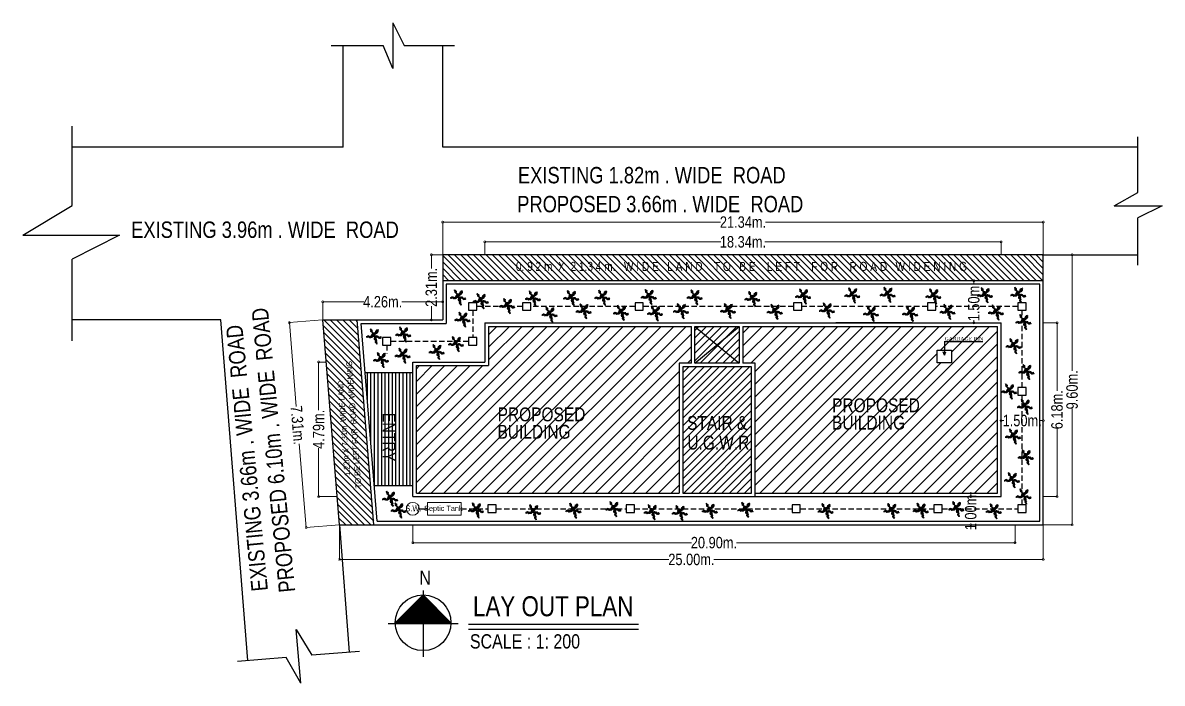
# Model space of a CAD drawing. Header units: inches. Extents: x -3410734 to 406749, y -209950 to -6742.
# Drawn here: x -3409072 to -3408275, y -79832 to -79370 of the extents above; entities that cross this region are included whole.
import ezdxf
from ezdxf.enums import TextEntityAlignment as Align

# ---------------------------------------------------------------- set-up
doc = ezdxf.new("R2010")
doc.units = ezdxf.units.IN
doc.header["$LTSCALE"] = 30
doc.header["$MEASUREMENT"] = 0
doc.header["$PDMODE"] = 3
doc.linetypes.add('HIDDEN', pattern=[0.375, 0.25, -0.125])
doc.linetypes.add('PHANTOM2', pattern=[1.25, 0.625, -0.125, 0.125, -0.125, 0.125, -0.125])
doc.layers.get('Defpoints').update_dxf_attribs({"lineweight": 30})
for name, color, linetype, lineweight in [('CAR', 190, 'Continuous', 30), ('DIM', 136, 'Continuous', 30), ('HATCH', 8, 'Continuous', 30), ('LINE', 243, 'Continuous', 30), ('SEC-LINE', 4, 'PHANTOM2', 30), ('TEXT', 7, 'Continuous', 30), ('TREE', 3, 'Continuous', 30), ('WALL', 7, 'Continuous', 30), ('WALL1', 90, 'Continuous', 30)]:
    doc.layers.add(name, color=color, linetype=linetype, lineweight=lineweight)
doc.styles.get("Standard").update_dxf_attribs({"font": 'arial.ttf'})
doc.styles.add('style H', font='arial.ttf', dxfattribs={"width": 0.8, "height": 8})
doc.styles.add('styleM', font='arial.ttf', dxfattribs={"width": 0.8, "height": 8})
doc.styles.add('styleSH', font='arial.ttf', dxfattribs={"width": 0.8})
doc.styles.add('text', font='times.ttf', dxfattribs={"height": 12})
doc.dimstyles.new('DIT-3', dxfattribs={"dimtxt": 8, "dimasz": 3, "dimexe": 0.18, "dimexo": 0.0625, "dimgap": 0.09, "dimtad": 0, "dimtoh": 1, "dimlfac": 0.0254, "dimzin": 0, "dimdsep": 46, "dimtxsty": 'style H', "dimblk": 'DOTSMALL', "dimcen": 3, "dimclrd": 36, "dimclre": 32, "dimclrt": 26, "dimadec": 0, "dimazin": 0, "dimtfac": 1, "dimtix": 1, "dimtofl": 0, "dimtmove": 0, "dimatfit": 3, "dimldrblk": 'DOTSMALL', "dimfxl": 1, "dimtolj": 1, "dimtzin": 0, "dimlwd": 15, "dimlwe": 15, "dimarcsym": 0})
pattern_1 = [(135, (-3484355.047, -62950.4176), (-2.20970869, -2.20970869), [])]
pattern_2 = [(45, (-3620936.9513, 0), (-2.65165043, 2.65165043), [])]
pattern_3 = [(45, (-3490176.31969, -78923.44304), (-0.08838834765, 0.08838834765), [])]

# ---------------------------------------------------------------- blocks, each defined once
blk = doc.blocks.new('_DotSmall')
at = {"layer": 'DIM', "color": 0, "const_width": 0.5}
blk.add_lwpolyline([(-0.0625, 0, 1), (0.0625, 0, 1)], format="xyb", close=True, dxfattribs=at)
blk = doc.blocks.new('*D114')
at = {"layer": 'Defpoints', "color": 0, "transparency": 16777216}
for p in [(-3408850.25, -79721.03), (-3408358.13, -79721.03), (-3408358.13, -79745.31)]:
    blk.add_point(p, dxfattribs=at)
at = {"layer": 'WALL', "color": 32, "lineweight": 15, "transparency": 16777216}
for p, q in [((-3408850.25, -79721.09), (-3408850.25, -79745.49)), ((-3408358.13, -79721.09), (-3408358.13, -79745.49))]:
    blk.add_line(p, q, dxfattribs=at)
at = {"layer": 'WALL', "color": 36, "lineweight": 15, "transparency": 16777216}
for p, q in [((-3408850.25, -79745.31), (-3408619.92, -79745.31)), ((-3408358.13, -79745.31), (-3408588.47, -79745.31))]:
    blk.add_line(p, q, dxfattribs=at)
at = {"layer": 'WALL', "color": 36, "lineweight": 15, "transparency": 16777216, "xscale": 3, "yscale": 3, "zscale": 3, "rotation": 180}
blk.add_blockref('_DotSmall', (-3408850.25, -79745.31), dxfattribs=at)
at = {"layer": 'WALL', "color": 36, "lineweight": 15, "transparency": 16777216, "xscale": 3, "yscale": 3, "zscale": 3}
blk.add_blockref('_DotSmall', (-3408358.13, -79745.31), dxfattribs=at)
at = {"layer": 'WALL', "color": 26, "transparency": 16777216, "insert": (-3408604.19, -79745.31), "char_height": 8, "attachment_point": 5, "style": 'style H'}
blk.add_mtext('\\A1;25.00m.', dxfattribs=at)
blk = doc.blocks.new('*D115')
at = {"layer": 'Defpoints', "color": 0, "transparency": 16777216}
for p in [(-3408358.13, -79532.03), (-3408358.13, -79721.03), (-3408337.95, -79721.03)]:
    blk.add_point(p, dxfattribs=at)
at = {"layer": 'WALL', "color": 32, "lineweight": 15, "transparency": 16777216}
for p, q in [((-3408358.07, -79532.03), (-3408337.77, -79532.03)), ((-3408358.07, -79721.03), (-3408337.77, -79721.03))]:
    blk.add_line(p, q, dxfattribs=at)
at = {"layer": 'WALL', "color": 36, "lineweight": 15, "transparency": 16777216}
for p, q in [((-3408337.95, -79532.03), (-3408337.95, -79613.35)), ((-3408337.95, -79721.03), (-3408337.95, -79639.71))]:
    blk.add_line(p, q, dxfattribs=at)
at = {"layer": 'WALL', "color": 36, "lineweight": 15, "transparency": 16777216, "xscale": 3, "yscale": 3, "zscale": 3}
for p, rotation in [((-3408337.95, -79532.03), 90), ((-3408337.95, -79721.03), 270)]:
    blk.add_blockref('_DotSmall', p, dxfattribs=dict(at, rotation=rotation))
at = {"layer": 'WALL', "color": 26, "transparency": 16777216, "insert": (-3408337.95, -79626.53), "char_height": 8, "attachment_point": 5, "rotation": 90, "style": 'style H'}
blk.add_mtext('\\A1;9.60m.', dxfattribs=at)
blk = doc.blocks.new('*D116')
at = {"layer": 'Defpoints', "color": 0, "transparency": 16777216}
for p in [(-3408358.13, -79509.17), (-3408778.13, -79532.03), (-3408358.13, -79532.03)]:
    blk.add_point(p, dxfattribs=at)
at = {"layer": 'WALL', "color": 32, "lineweight": 15, "transparency": 16777216}
for p, q in [((-3408778.13, -79531.97), (-3408778.13, -79508.99)), ((-3408358.13, -79531.97), (-3408358.13, -79508.99))]:
    blk.add_line(p, q, dxfattribs=at)
at = {"layer": 'WALL', "color": 36, "lineweight": 15, "transparency": 16777216}
for p, q in [((-3408778.13, -79509.17), (-3408583.85, -79509.17)), ((-3408358.13, -79509.17), (-3408552.41, -79509.17))]:
    blk.add_line(p, q, dxfattribs=at)
at = {"layer": 'WALL', "color": 36, "lineweight": 15, "transparency": 16777216, "xscale": 3, "yscale": 3, "zscale": 3, "rotation": 180}
blk.add_blockref('_DotSmall', (-3408778.13, -79509.17), dxfattribs=at)
at = {"layer": 'WALL', "color": 36, "lineweight": 15, "transparency": 16777216, "xscale": 3, "yscale": 3, "zscale": 3}
blk.add_blockref('_DotSmall', (-3408358.13, -79509.17), dxfattribs=at)
at = {"layer": 'WALL', "color": 26, "transparency": 16777216, "insert": (-3408568.13, -79509.17), "char_height": 8, "attachment_point": 5, "style": 'style H'}
blk.add_mtext('\\A1;21.34m.', dxfattribs=at)
blk = doc.blocks.new('*D117')
at = {"layer": 'Defpoints', "color": 0, "transparency": 16777216}
for p in [(-3408862, -79577.6), (-3408850.25, -79721.03), (-3408873.59, -79722.94)]:
    blk.add_point(p, dxfattribs=at)
at = {"layer": 'WALL', "color": 32, "lineweight": 15, "transparency": 16777216}
for p, q in [((-3408862.07, -79577.6), (-3408885.52, -79579.52)), ((-3408850.32, -79721.03), (-3408873.77, -79722.95))]:
    blk.add_line(p, q, dxfattribs=at)
at = {"layer": 'WALL', "color": 36, "lineweight": 15, "transparency": 16777216}
for p, q in [((-3408885.34, -79579.51), (-3408880.54, -79638.11)), ((-3408873.59, -79722.94), (-3408878.39, -79664.34))]:
    blk.add_line(p, q, dxfattribs=at)
at = {"layer": 'WALL', "color": 36, "lineweight": 15, "transparency": 16777216, "xscale": 3, "yscale": 3, "zscale": 3}
for p, rotation in [((-3408885.34, -79579.51), 94.68324872995738), ((-3408873.59, -79722.94), 274.6832487299574)]:
    blk.add_blockref('_DotSmall', p, dxfattribs=dict(at, rotation=rotation))
at = {"layer": 'WALL', "color": 26, "transparency": 16777216, "insert": (-3408879.46, -79651.22), "char_height": 8, "attachment_point": 5, "rotation": 274.68325, "style": 'style H'}
blk.add_mtext('\\A1;7.31m.', dxfattribs=at)
blk = doc.blocks.new('*D118')
at = {"layer": 'Defpoints', "color": 0, "transparency": 16777216}
for p in [(-3408862, -79564.94), (-3408862, -79577.6), (-3408778.13, -79577.6)]:
    blk.add_point(p, dxfattribs=at)
at = {"layer": 'WALL', "color": 32, "lineweight": 15, "transparency": 16777216}
for p, q in [((-3408862, -79577.53), (-3408862, -79564.76)), ((-3408778.13, -79577.53), (-3408778.13, -79564.76))]:
    blk.add_line(p, q, dxfattribs=at)
at = {"layer": 'WALL', "color": 36, "lineweight": 15, "transparency": 16777216}
for p, q in [((-3408862, -79564.94), (-3408833.38, -79564.94)), ((-3408778.13, -79564.94), (-3408806.76, -79564.94))]:
    blk.add_line(p, q, dxfattribs=at)
at = {"layer": 'WALL', "color": 36, "lineweight": 15, "transparency": 16777216, "xscale": 3, "yscale": 3, "zscale": 3, "rotation": 180}
blk.add_blockref('_DotSmall', (-3408862, -79564.94), dxfattribs=at)
at = {"layer": 'WALL', "color": 36, "lineweight": 15, "transparency": 16777216, "xscale": 3, "yscale": 3, "zscale": 3}
blk.add_blockref('_DotSmall', (-3408778.13, -79564.94), dxfattribs=at)
at = {"layer": 'WALL', "color": 26, "transparency": 16777216, "insert": (-3408820.07, -79564.94), "char_height": 8, "attachment_point": 5, "style": 'style H'}
blk.add_mtext('\\A1;4.26m.', dxfattribs=at)
blk = doc.blocks.new('*D75')
at = {"layer": 'Defpoints', "color": 0, "transparency": 16777216}
for p in [(-3408358.13, -79641.63), (-3408387.63, -79644.79), (-3408358.13, -79648.1)]:
    blk.add_point(p, dxfattribs=at)
at = {"layer": 'WALL', "color": 32, "lineweight": 15, "transparency": 16777216}
for p, q in [((-3408358.13, -79641.69), (-3408358.13, -79648.28)), ((-3408387.63, -79644.85), (-3408387.63, -79648.28))]:
    blk.add_line(p, q, dxfattribs=at)
at = {"layer": 'WALL', "color": 36, "lineweight": 15, "transparency": 16777216}
for p, q in [((-3408387.63, -79648.1), (-3408385.76, -79648.1)), ((-3408358.13, -79648.1), (-3408360, -79648.1))]:
    blk.add_line(p, q, dxfattribs=at)
at = {"layer": 'WALL', "color": 36, "lineweight": 15, "transparency": 16777216, "xscale": 3, "yscale": 3, "zscale": 3, "rotation": 180}
blk.add_blockref('_DotSmall', (-3408387.63, -79648.1), dxfattribs=at)
at = {"layer": 'WALL', "color": 36, "lineweight": 15, "transparency": 16777216, "xscale": 3, "yscale": 3, "zscale": 3}
blk.add_blockref('_DotSmall', (-3408358.13, -79648.1), dxfattribs=at)
at = {"layer": 'WALL', "color": 26, "transparency": 16777216, "insert": (-3408372.88, -79648.1), "char_height": 8, "attachment_point": 5, "style": 'style H'}
blk.add_mtext('\\A1;1.50m.', dxfattribs=at)
blk = doc.blocks.new('*D76')
at = {"layer": 'Defpoints', "color": 0, "transparency": 16777216}
for p in [(-3408398.12, -79550.15), (-3408407.71, -79579.65), (-3408406.68, -79579.65)]:
    blk.add_point(p, dxfattribs=at)
at = {"layer": 'WALL', "color": 32, "lineweight": 15, "transparency": 16777216}
for p, q in [((-3408398.19, -79550.15), (-3408406.86, -79550.15)), ((-3408407.64, -79579.65), (-3408406.5, -79579.65))]:
    blk.add_line(p, q, dxfattribs=at)
at = {"layer": 'WALL', "color": 36, "lineweight": 15, "transparency": 16777216}
for p, q in [((-3408406.68, -79550.15), (-3408406.68, -79552.02)), ((-3408406.68, -79579.65), (-3408406.68, -79577.78))]:
    blk.add_line(p, q, dxfattribs=at)
at = {"layer": 'WALL', "color": 36, "lineweight": 15, "transparency": 16777216, "xscale": 3, "yscale": 3, "zscale": 3}
for p, rotation in [((-3408406.68, -79550.15), 90), ((-3408406.68, -79579.65), 270)]:
    blk.add_blockref('_DotSmall', p, dxfattribs=dict(at, rotation=rotation))
at = {"layer": 'WALL', "color": 26, "transparency": 16777216, "insert": (-3408406.68, -79564.9), "char_height": 8, "attachment_point": 5, "rotation": 90, "style": 'style H'}
blk.add_mtext('\\A1;1.50m.', dxfattribs=at)
blk = doc.blocks.new('*D77')
at = {"layer": 'Defpoints', "color": 0, "transparency": 16777216}
for p in [(-3408396.08, -79701.28), (-3408408.84, -79721.03), (-3408395.33, -79721.03)]:
    blk.add_point(p, dxfattribs=at)
at = {"layer": 'WALL', "color": 36, "lineweight": 15, "transparency": 16777216}
for p, q in [((-3408408.84, -79701.28), (-3408408.84, -79698.28)), ((-3408408.84, -79721.03), (-3408408.84, -79724.03))]:
    blk.add_line(p, q, dxfattribs=at)
at = {"layer": 'WALL', "color": 32, "lineweight": 15, "transparency": 16777216}
for p, q in [((-3408396.14, -79701.28), (-3408409.02, -79701.28)), ((-3408395.39, -79721.03), (-3408409.02, -79721.03))]:
    blk.add_line(p, q, dxfattribs=at)
at = {"layer": 'WALL', "color": 36, "lineweight": 15, "transparency": 16777216, "xscale": 3, "yscale": 3, "zscale": 3}
for p, rotation in [((-3408408.84, -79701.28), 270), ((-3408408.84, -79721.03), 90)]:
    blk.add_blockref('_DotSmall', p, dxfattribs=dict(at, rotation=rotation))
at = {"layer": 'WALL', "color": 26, "transparency": 16777216, "insert": (-3408408.84, -79711.15), "char_height": 8, "attachment_point": 5, "rotation": 90, "style": 'style H'}
blk.add_mtext('\\A1;1.00m.', dxfattribs=at)
blk = doc.blocks.new('*D119')
at = {"layer": 'CAR', "color": 32, "lineweight": 15, "transparency": 16777216}
for p, q in [((-3408778.19, -79532.03), (-3408786.24, -79532.03)), ((-3408778.19, -79577.6), (-3408786.24, -79577.6))]:
    blk.add_line(p, q, dxfattribs=at)
at = {"layer": 'CAR', "color": 36, "lineweight": 15, "transparency": 16777216}
for p, q in [((-3408786.06, -79532.03), (-3408786.06, -79541.58)), ((-3408786.06, -79577.6), (-3408786.06, -79568.05))]:
    blk.add_line(p, q, dxfattribs=at)
at = {"layer": 'Defpoints', "color": 0, "transparency": 16777216}
for p in [(-3408778.13, -79532.03), (-3408786.06, -79577.6), (-3408778.13, -79577.6)]:
    blk.add_point(p, dxfattribs=at)
at = {"layer": 'CAR', "color": 36, "lineweight": 15, "transparency": 16777216, "xscale": 3, "yscale": 3, "zscale": 3}
for p, rotation in [((-3408786.06, -79532.03), 90), ((-3408786.06, -79577.6), 270)]:
    blk.add_blockref('_DotSmall', p, dxfattribs=dict(at, rotation=rotation))
at = {"layer": 'CAR', "color": 26, "transparency": 16777216, "insert": (-3408786.06, -79554.81), "char_height": 8, "attachment_point": 5, "rotation": 90, "style": 'style H'}
blk.add_mtext('\\A1;2.31m.', dxfattribs=at)
blk = doc.blocks.new('*D78')
at = {"layer": 'CAR', "color": 32, "lineweight": 15, "transparency": 16777216}
for p, q in [((-3408798.99, -79721.09), (-3408798.99, -79733.72)), ((-3408377.88, -79721.09), (-3408377.88, -79733.72))]:
    blk.add_line(p, q, dxfattribs=at)
at = {"layer": 'CAR', "color": 36, "lineweight": 15, "transparency": 16777216}
for p, q in [((-3408798.99, -79733.54), (-3408604.16, -79733.54)), ((-3408377.88, -79733.54), (-3408572.71, -79733.54))]:
    blk.add_line(p, q, dxfattribs=at)
at = {"layer": 'Defpoints', "color": 0, "transparency": 16777216}
for p in [(-3408798.99, -79721.03), (-3408377.88, -79721.03), (-3408798.99, -79733.54)]:
    blk.add_point(p, dxfattribs=at)
at = {"layer": 'CAR', "color": 36, "lineweight": 15, "transparency": 16777216, "xscale": 3, "yscale": 3, "zscale": 3, "rotation": 180}
blk.add_blockref('_DotSmall', (-3408798.99, -79733.54), dxfattribs=at)
at = {"layer": 'CAR', "color": 36, "lineweight": 15, "transparency": 16777216, "xscale": 3, "yscale": 3, "zscale": 3}
blk.add_blockref('_DotSmall', (-3408377.88, -79733.54), dxfattribs=at)
at = {"layer": 'CAR', "color": 26, "transparency": 16777216, "insert": (-3408588.44, -79733.54), "char_height": 8, "attachment_point": 5, "style": 'style H'}
blk.add_mtext('\\A1;20.90m.', dxfattribs=at)
blk = doc.blocks.new('*D79')
at = {"layer": 'CAR', "color": 32, "lineweight": 15, "transparency": 16777216}
for p, q in [((-3408358.07, -79579.65), (-3408348.31, -79579.65)), ((-3408358.07, -79701.28), (-3408348.31, -79701.28))]:
    blk.add_line(p, q, dxfattribs=at)
at = {"layer": 'CAR', "color": 36, "lineweight": 15, "transparency": 16777216}
for p, q in [((-3408348.49, -79579.65), (-3408348.49, -79627.27)), ((-3408348.49, -79701.28), (-3408348.49, -79653.67))]:
    blk.add_line(p, q, dxfattribs=at)
at = {"layer": 'Defpoints', "color": 0, "transparency": 16777216}
for p in [(-3408358.13, -79579.65), (-3408358.13, -79701.28), (-3408348.49, -79701.28)]:
    blk.add_point(p, dxfattribs=at)
at = {"layer": 'CAR', "color": 36, "lineweight": 15, "transparency": 16777216, "xscale": 3, "yscale": 3, "zscale": 3}
for p, rotation in [((-3408348.49, -79579.65), 90), ((-3408348.49, -79701.28), 270)]:
    blk.add_blockref('_DotSmall', p, dxfattribs=dict(at, rotation=rotation))
at = {"layer": 'CAR', "color": 26, "transparency": 16777216, "insert": (-3408348.49, -79640.47), "char_height": 8, "attachment_point": 5, "rotation": 90, "style": 'style H'}
blk.add_mtext('\\A1;6.18m.', dxfattribs=at)
blk = doc.blocks.new('*D80')
at = {"layer": 'CAR', "color": 32, "lineweight": 15, "transparency": 16777216}
for p, q in [((-3408748.67, -79531.97), (-3408748.67, -79522.82)), ((-3408387.63, -79531.97), (-3408387.63, -79522.82))]:
    blk.add_line(p, q, dxfattribs=at)
at = {"layer": 'CAR', "color": 36, "lineweight": 15, "transparency": 16777216}
for p, q in [((-3408748.67, -79523), (-3408583.52, -79523)), ((-3408387.63, -79523), (-3408552.78, -79523))]:
    blk.add_line(p, q, dxfattribs=at)
at = {"layer": 'Defpoints', "color": 0, "transparency": 16777216}
for p in [(-3408387.63, -79523), (-3408748.67, -79532.03), (-3408387.63, -79532.03)]:
    blk.add_point(p, dxfattribs=at)
at = {"layer": 'CAR', "color": 36, "lineweight": 15, "transparency": 16777216, "xscale": 3, "yscale": 3, "zscale": 3, "rotation": 180}
blk.add_blockref('_DotSmall', (-3408748.67, -79523), dxfattribs=at)
at = {"layer": 'CAR', "color": 36, "lineweight": 15, "transparency": 16777216, "xscale": 3, "yscale": 3, "zscale": 3}
blk.add_blockref('_DotSmall', (-3408387.63, -79523), dxfattribs=at)
at = {"layer": 'CAR', "color": 26, "transparency": 16777216, "insert": (-3408568.15, -79523), "char_height": 8, "attachment_point": 5, "style": 'style H'}
blk.add_mtext('\\A1;18.34m.', dxfattribs=at)
blk = doc.blocks.new('*D81')
at = {"layer": 'CAR', "color": 32, "lineweight": 15, "transparency": 16777216}
for p, q in [((-3408859.65, -79607.07), (-3408865.04, -79607.07)), ((-3408851.93, -79701.28), (-3408865.04, -79701.28))]:
    blk.add_line(p, q, dxfattribs=at)
at = {"layer": 'CAR', "color": 36, "lineweight": 15, "transparency": 16777216}
for p, q in [((-3408864.86, -79607.07), (-3408864.86, -79640.86)), ((-3408864.86, -79701.28), (-3408864.86, -79667.48))]:
    blk.add_line(p, q, dxfattribs=at)
at = {"layer": 'Defpoints', "color": 0, "transparency": 16777216}
for p in [(-3408864.86, -79607.07), (-3408859.59, -79607.07), (-3408851.87, -79701.28)]:
    blk.add_point(p, dxfattribs=at)
at = {"layer": 'CAR', "color": 36, "lineweight": 15, "transparency": 16777216, "xscale": 3, "yscale": 3, "zscale": 3}
for p, rotation in [((-3408864.86, -79607.07), 90), ((-3408864.86, -79701.28), 270)]:
    blk.add_blockref('_DotSmall', p, dxfattribs=dict(at, rotation=rotation))
at = {"layer": 'CAR', "color": 26, "transparency": 16777216, "insert": (-3408864.86, -79654.17), "char_height": 8, "attachment_point": 5, "rotation": 90, "style": 'style H'}
blk.add_mtext('\\A1;4.79m.', dxfattribs=at)
blk = doc.blocks.new('COCONUT')
at = {"layer": 'TREE', "color": 243}
for p, q in [((1.6, 0.3), (-29.5, -5.4)), ((2.1, 0.7), (-15.9, 32.1)), ((18.8, 33.8), (2.2, 0.4)), ((37.3, -3.7), (2.3, 0.6)), ((2.1, -0.3), (-7.7, -30.3))]:
    blk.add_line(p, q, dxfattribs=at)
at = {"layer": 'TREE', "color": 122}
for p, q in [((-13.3, -2.4), (-25.2, 1.5)), ((-12.1, -2.2), (-24, 1.7)), ((-15.9, 32.1), (-22, 39.7)), ((-15.9, 32.1), (-21.9, 38.6)), ((-15.9, 32.1), (-21.8, 37.7)), ((-15.8, 32), (-21.6, 35.6)), ((-15.6, 31.6), (-21.6, 35.3)), ((-15.3, 31.2), (-21.6, 35)), ((-14.8, 30.2), (-21.5, 34.4)), ((-14.4, 29.5), (-21.5, 33.9)), ((-9.6, -1.7), (-21.5, 2.2)), ((-14, 28.8), (-21.4, 33.4)), ((-13.5, 28), (-21.4, 32.8)), ((-13, 27.1), (-21.3, 32.2)), ((-12.3, 25.8), (-21.3, 31.4)), ((-11.6, 24.6), (-21.2, 30.5)), ((-8.7, -1.6), (-20.6, 2.3)), ((-9.8, 21.5), (-20.5, 28.1)), ((-7.9, -1.4), (-19.8, 2.5)), ((-9, 20.1), (-19.7, 26.6)), ((-6.8, -1.2), (-18.8, 2.7)), ((-7.8, 18), (-18.5, 24.6)), ((-5.8, 14.5), (-16.5, 21.1)), ((-15.8, 32), (-15.9, 38.8)), ((-15.6, 31.6), (-15.7, 38.7)), ((-15.3, 31.2), (-15.5, 38.5)), ((-3.3, -0.6), (-15.2, 3.3)), ((-14.8, 30.2), (-14.9, 38.1)), ((-14.4, 29.5), (-14.6, 37.8)), ((-14, 28.8), (-14.2, 37.6)), ((-1.9, -0.3), (-13.8, 3.6)), ((-13.5, 28), (-13.7, 37.2)), ((0, 0), (-11.9, 3.9)), ((-9.8, 21.5), (-10.1, 34.1)), ((-9, 20.1), (-9.2, 32.6)), ((-7.8, 18), (-8, 30.5)), ((-3.9, 11.2), (-4.2, 23.7)), ((-3.5, 10.4), (-3.7, 23)), ((-3, 9.7), (-3.3, 22.3)), ((-2.5, 8.8), (-2.8, 21.3)), ((-1.8, 7.6), (-2.1, 20.1)), ((-0.7, 5.6), (-1, 18.2)), ((0, 4.5), (-0.3, 17)), ((3.3, 2.7), (2.8, 15.2)), ((3.3, 2.7), (13.6, 9.9)), ((4.2, 4.4), (3.7, 17)), ((4.2, 4.4), (14.5, 11.6)), ((4.8, 5.6), (4.3, 18.2)), ((4.8, 5.6), (15.1, 12.8)), ((5.8, 7.6), (5.3, 20.2)), ((5.8, 7.6), (16.1, 14.8)), ((6.4, 8.9), (5.9, 21.4)), ((6.1, 0.1), (17.8, 4.7)), ((6.1, 0.1), (16.3, -7.2)), ((6.9, 9.8), (6.4, 22.4)), ((7.5, 0), (19.1, 4.6)), ((12.2, 20.5), (22.5, 27.7)), ((12.9, 22), (23.2, 29.2)), ((14.5, 25.2), (14.1, 36.5)), ((14.5, 25.2), (23.8, 31.7)), ((15.1, 26.5), (14.7, 37)), ((15.1, 26.5), (23.8, 32.5)), ((15.8, 27.8), (15.4, 37.6)), ((15.8, 27.8), (23.8, 33.4)), ((16.2, 28.7), (15.9, 37.9)), ((16.2, 28.7), (23.8, 34)), ((16.7, 29.5), (16.3, 38.3)), ((17, 30.3), (16.7, 38.6)), ((16.7, 29.5), (23.8, 34.6)), ((17, 30.3), (23.9, 35)), ((17.4, 31), (17.1, 38.9)), ((17.4, 31), (23.9, 35.5)), ((17.9, 32), (17.6, 39.3)), ((18.1, 32.4), (17.8, 39.5)), ((17.9, 32), (23.9, 36.2)), ((18.3, 32.8), (18, 39.6)), ((18.1, 32.4), (23.9, 36.5)), ((18.3, 32.8), (23.9, 36.7)), ((18.4, 32.9), (23.2, 43.8)), ((18.4, 32.9), (24.1, 43.3)), ((18.4, 32.9), (22.3, 43)), ((18.4, 32.9), (21.3, 42.2)), ((18.4, 32.9), (24, 42.1)), ((18.4, 32.9), (20.5, 41.6)), ((18.4, 32.9), (19.7, 41)), ((18.4, 32.9), (24, 40.9)), ((18.4, 32.9), (24, 39.8)), ((18.4, 32.9), (23.9, 38.9)), ((25.6, -2.3), (37.3, 2.4)), ((29.2, -2.7), (39.7, 1.5)), ((30.6, -2.9), (40.4, 1)), ((32, -3), (41.1, 0.6)), ((33, -3.2), (41.7, 0.2)), ((-33.3, -6.1), (-40.5, -9.8)), ((-33.1, -6), (-39.6, -3.9)), ((-32.7, -6), (-39.4, -3.7)), ((-32.2, -5.9), (-39.2, -3.6)), ((-31.1, -5.7), (-38.6, -3.2)), ((-33.1, -6), (-38.4, -10.3)), ((-30.3, -5.5), (-38.2, -2.9)), ((-32.7, -6), (-38.2, -10.4)), ((-32.2, -5.9), (-37.9, -10.5)), ((-29.5, -5.4), (-37.8, -2.6)), ((-28.6, -5.2), (-37.4, -2.3)), ((-31.1, -5.7), (-37.3, -10.6)), ((-27.6, -5), (-36.9, -2)), ((-30.3, -5.5), (-36.8, -10.7)), ((-29.5, -5.4), (-36.3, -10.9)), ((-28.6, -5.2), (-35.8, -11)), ((-27.6, -5), (-35.2, -11.2)), ((-26.2, -4.8), (-34.4, -11.4)), ((-24.8, -4.5), (-33.6, -11.6)), ((-21.2, -3.9), (-31, -11.7)), ((-19.6, -3.6), (-29.4, -11.4)), ((-17.2, -3.1), (-27, -11)), ((-4.6, -20.8), (-13.7, -29.4)), ((-8.8, -34), (-13.5, -40.7)), ((-8.8, -34), (-13.4, -41.6)), ((-8.8, -34), (-13.3, -42.6)), ((-8.8, -34), (-13.1, -43.9)), ((-8.8, -34), (-13, -45.1)), ((-3.8, -18.5), (-12.9, -27.1)), ((-8.8, -34), (-12, -45.4)), ((-1.9, -0.3), (-11.7, -8.2)), ((-2.2, -13.5), (-11.3, -22.1)), ((-8.8, -34), (-11.2, -44.5)), ((-1.4, -11), (-10.5, -19.7)), ((-8.8, -34), (-10.4, -43.6)), ((-1.2, -10.2), (-10.3, -18.8)), ((-0.9, -9.4), (-10, -18.1)), ((-0.6, -8.4), (-9.7, -17)), ((-8.8, -34), (-9.6, -42.8)), ((-0.1, -7.1), (-9.2, -15.7)), ((-8.8, -34), (-9, -42.1)), ((-8.8, -33.8), (-7.5, -40.5)), ((-8.7, -33.4), (-7.4, -40.4)), ((0.6, -4.9), (-8.6, -13.6)), ((-8.5, -32.9), (-7.2, -40.1)), ((-8.2, -31.9), (-6.7, -39.7)), ((1, -3.7), (-8.1, -12.3)), ((-7.9, -31.1), (-6.4, -39.3)), ((-7.7, -30.3), (-6.1, -39)), ((1.6, -1.8), (-7.5, -10.4)), ((-7.4, -29.5), (-5.7, -38.5)), ((-7.1, -28.5), (-5.3, -38.1)), ((-6.6, -27.1), (-4.7, -37.5)), ((-6.2, -25.7), (-4.1, -36.8)), ((-5.1, -22.3), (-2.8, -34.7)), ((-1.4, -11), (0.9, -23.4)), ((-1.2, -10.2), (1.2, -22.5)), ((-0.9, -9.4), (1.4, -21.8)), ((-0.6, -8.4), (1.7, -20.7)), ((-0.1, -7.1), (2.2, -19.4)), ((0.6, -4.9), (2.9, -17.3)), ((1, -3.7), (3.3, -16)), ((7.5, 0), (17.7, -7.3)), ((9.7, -0.3), (19.9, -7.6)), ((11.1, -0.5), (21.3, -7.8)), ((12.1, -0.6), (22.4, -7.9)), ((13, -0.7), (23.2, -8)), ((13.8, -0.8), (24.1, -8.1)), ((16.4, -1.1), (26.6, -8.4)), ((17.6, -1.3), (27.8, -8.6)), ((21.6, -1.8), (31.8, -9.1)), ((24, -2.1), (34.2, -9.4)), ((34, -3.3), (42.1, -0.1)), ((34.8, -3.4), (42.5, -0.3)), ((35.6, -3.5), (42.9, -0.6)), ((36.7, -3.6), (43.5, -0.9)), ((37.2, -3.7), (43.8, -1.1)), ((37.6, -3.7), (44, -1.2)), ((37.8, -3.7), (45.8, -2.4)), ((37.8, -3.7), (46.6, -2.8)), ((37.8, -3.7), (47.5, -3.4)), ((37.8, -3.7), (49.6, -4.7)), ((37.8, -3.7), (48.5, -4.1)), ((37.8, -3.7), (45.2, -7)), ((37.8, -3.7), (46.1, -6.7)), ((37.8, -3.7), (47.1, -6.4)), ((37.8, -3.7), (48.3, -6)), ((37.8, -3.7), (49.4, -5.7))]:
    blk.add_line(p, q, dxfattribs=at)

msp = doc.modelspace()

# ---------------------------------------------------------------- hatches: boundary and pattern name
at = {"layer": 'DIM'}
h = msp.add_hatch(dxfattribs=at)
h.set_pattern_fill('ANSI31', color=256, scale=50, style=0)
h.set_pattern_definition([(45, (-3620936.951, 0), (-4.41941738, 4.41941738), [])])
h.paths.add_polyline_path([(-3408612.709, -79607.844), (-3408604.209, -79607.844), (-3408604.209, -79582.154), (-3408617.708, -79582.154), (-3408746.129, -79582.154), (-3408746.129, -79609.597), (-3408796.492, -79609.597), (-3408796.492, -79698.779), (-3408612.709, -79698.779)])
h.paths.add_polyline_path([(-3408559.709, -79698.779), (-3408390.129, -79698.779), (-3408390.129, -79658.438), (-3408390.129, -79582.154), (-3408568.209, -79582.154), (-3408568.209, -79607.844), (-3408559.709, -79607.844)])
h.paths.add_polyline_path([(-3408432.298, -79607.541), (-3408432.298, -79598.793), (-3408422.405, -79598.793), (-3408422.405, -79607.541)], flags=16)
h.paths.add_polyline_path([(-3408796.416, -79725.945), (-3408796.416, -79696.362), (-3408784.247, -79696.362), (-3408784.247, -79725.945)], flags=9)
h.paths.add_polyline_path([(-3408745.319, -79663.413), (-3408686.151, -79663.413), (-3408686.151, -79648.382), (-3408745.319, -79648.382)], flags=24)
h.paths.add_polyline_path([(-3408742.224, -79651.251), (-3408672.822, -79651.251), (-3408672.822, -79636.21), (-3408742.224, -79636.21)], flags=24)
h.paths.add_polyline_path([(-3408414.925, -79725.945), (-3408414.925, -79696.362), (-3408402.756, -79696.362), (-3408402.756, -79725.945)], flags=9)
h.paths.add_polyline_path([(-3408511.379, -79657.051), (-3408452.211, -79657.051), (-3408452.211, -79642.021), (-3408511.379, -79642.021)], flags=24)
h.paths.add_polyline_path([(-3408508.285, -79644.889), (-3408438.882, -79644.889), (-3408438.882, -79629.849), (-3408508.285, -79629.849)], flags=24)
h.paths.add_polyline_path([(-3408427.726, -79592.803), (-3408400.354, -79592.803), (-3408400.354, -79588.829), (-3408427.726, -79588.829)], flags=24)
h = msp.add_hatch(dxfattribs=at)
h.set_pattern_fill('ANSI31', color=256, scale=30, style=0)
h.set_pattern_definition(pattern_2)
h.paths.add_polyline_path([(-3408601.709, -79582.154), (-3408601.709, -79607.844), (-3408586.209, -79594.999)])
h.paths.add_polyline_path([(-3408601.709, -79582.154), (-3408586.209, -79594.999), (-3408570.709, -79582.154)])
h.paths.add_polyline_path([(-3408570.709, -79582.154), (-3408586.209, -79594.999), (-3408570.709, -79607.844)])
h.paths.add_polyline_path([(-3408570.709, -79607.844), (-3408586.209, -79594.999), (-3408601.709, -79607.844)])
h = msp.add_hatch(dxfattribs=at)
h.set_pattern_fill('ANSI31', color=256, scale=30, style=0)
h.set_pattern_definition(pattern_2)
h.paths.add_polyline_path([(-3408610.209, -79610.344), (-3408610.209, -79698.779), (-3408562.209, -79698.779), (-3408562.209, -79610.344)])
h.paths.add_polyline_path([(-3408612.729, -79657.306), (-3408559.549, -79657.306), (-3408559.549, -79642.186), (-3408612.729, -79642.186)], flags=9)
h.paths.add_polyline_path([(-3408612.511, -79671.021), (-3408561.18, -79671.021), (-3408561.18, -79655.991), (-3408612.511, -79655.991)], flags=9)
at = {"layer": 'HATCH', "lineweight": 20, "ltscale": 2}
h = msp.add_hatch(dxfattribs=at)
h.set_pattern_fill('ANSI31', color=256, scale=25, angle=90, style=0)
h.set_pattern_definition(pattern_1)
h.paths.add_polyline_path([(-3408778.129, -79532.029), (-3408778.129, -79550.154), (-3408358.129, -79550.154), (-3408358.129, -79532.029), (-3408358.144, -79532.029)])
h.paths.add_polyline_path([(-3408728.578, -79545.065), (-3408409.826, -79545.065), (-3408409.826, -79535.226), (-3408728.578, -79535.226)], flags=24)
h = msp.add_hatch(dxfattribs=at)
h.set_pattern_fill('ANSI31', color=256, scale=25, angle=90, style=0)
h.set_pattern_definition(pattern_1)
h.paths.add_polyline_path([(-3408837.924, -79577.597), (-3408862.004, -79577.597), (-3408850.254, -79721.029), (-3408826.174, -79721.029)])
h.paths.add_polyline_path([(-3408834.112, -79691.975), (-3408840.151, -79610.811), (-3408846.426, -79611.278), (-3408840.387, -79692.442)], flags=24)
h.paths.add_polyline_path([(-3408841.923, -79683.313), (-3408846.504, -79621.74), (-3408852.701, -79622.201), (-3408848.119, -79683.774)], flags=24)
at = {"layer": 'HATCH'}
h = msp.add_hatch(dxfattribs=at)
h.set_pattern_fill('ANSI31', color=256, scale=20, angle=45, style=0)
h.set_pattern_definition([(90, (-3514173.2887, -39825.406), (-2.5, 7e-16), [])])
h.paths.add_polyline_path([(-3408798.992, -79614.597), (-3408832.385, -79614.597), (-3408825.898, -79693.779), (-3408798.992, -79693.779)])
h.paths.add_polyline_path([(-3408808.925, -79640.828), (-3408808.925, -79678.543), (-3408822.425, -79678.543), (-3408822.425, -79640.828)], flags=24)
at = {"layer": 'SEC-LINE', "linetype": 'Continuous', "ltscale": 0.5}
h = msp.add_hatch(dxfattribs=at)
h.set_pattern_fill('ANSI31', color=256, angle=720, style=0)
h.set_pattern_definition(pattern_3)
h.paths.add_polyline_path([(-3408791.827, -79770.028), (-3408811.342, -79789.543, 0.0000233), (-3408811.342, -79789.545), (-3408791.827, -79789.554)])
h = msp.add_hatch(dxfattribs=at)
h.set_pattern_fill('ANSI31', color=256, angle=720, style=0)
h.set_pattern_definition(pattern_3)
h.paths.add_polyline_path([(-3408791.827, -79770.028), (-3408791.827, -79789.554), (-3408772.312, -79789.563, 0.0002591), (-3408772.312, -79789.543)])

# ---------------------------------------------------------------- linework, layer by layer
at = {"layer": 'DIM'}
msp.add_lwpolyline([(-3408601.709, -79582.154), (-3408570.709, -79582.154), (-3408570.709, -79607.844), (-3408601.709, -79607.844)], close=True, dxfattribs=at)
at = {"layer": 'HATCH', "ltscale": 7}
msp.add_line((-3408427.357, -79592.758), (-3408400.308, -79592.758), dxfattribs=at)
at = {"layer": 'HATCH', "color": 0}
msp.add_line((-3408794.541, -79709.818), (-3408788.834, -79709.818), dxfattribs=at)
at = {"layer": 'LINE', "linetype": 'HIDDEN', "ltscale": 0.5}
for p, q in [((-3408757.142, -79570.893), (-3408757.142, -79589.927)), ((-3408722.259, -79568.213), (-3408754.234, -79568.213)), ((-3408643.631, -79568.213), (-3408716.444, -79568.213)), ((-3408532.801, -79568.213), (-3408637.816, -79568.213)), ((-3408439.159, -79568.213), (-3408526.986, -79568.213)), ((-3408375.902, -79568.213), (-3408433.344, -79568.213)), ((-3408372.994, -79624.931), (-3408372.994, -79570.893)), ((-3408760.049, -79592.607), (-3408814.35, -79592.607)), ((-3408817.257, -79595.287), (-3408817.257, -79601.015)), ((-3408372.994, -79707.138), (-3408372.994, -79630.291)), ((-3408765.164, -79709.818), (-3408746.629, -79709.818)), ((-3408740.813, -79709.818), (-3408649.759, -79709.818)), ((-3408643.943, -79709.818), (-3408533.841, -79709.818)), ((-3408528.026, -79709.818), (-3408434.729, -79709.818)), ((-3408428.914, -79709.818), (-3408375.902, -79709.818))]:
    msp.add_line(p, q, dxfattribs=at)
at = {"layer": 'SEC-LINE', "linetype": 'Continuous', "ltscale": 0.5}
for p, q in [((-3408791.827, -79770.028), (-3408811.342, -79789.543)), ((-3408791.827, -79767.055), (-3408791.827, -79813.344)), ((-3408791.827, -79770.028), (-3408772.312, -79789.543)), ((-3408816.25, -79790.188), (-3408767.403, -79790.211)), ((-3408760.134, -79790.524), (-3408641.166, -79790.524)), ((-3408760.028, -79794.024), (-3408641.166, -79794.024))]:
    msp.add_line(p, q, dxfattribs=at)
msp.add_circle((-3408791.827, -79789.543), 19.515, dxfattribs=at)
at = {"layer": 'WALL'}
for p, q in [((-3408812.912, -79369.607), (-3408812.912, -79401.56)), ((-3408812.912, -79369.607), (-3408805.06, -79385.583)), ((-3408856.043, -79385.583), (-3408819.818, -79385.583)), ((-3408847.695, -79456.585), (-3408847.695, -79385.583)), ((-3408812.912, -79401.56), (-3408819.818, -79385.583)), ((-3408805.06, -79385.583), (-3408769.782, -79385.583)), ((-3408778.129, -79456.585), (-3408778.129, -79385.583)), ((-3409037.201, -79497.488), (-3409037.201, -79441.999)), ((-3408292.03, -79488.514), (-3408292.03, -79449.397)), ((-3408847.695, -79456.585), (-3409037.201, -79456.585)), ((-3408292.03, -79456.585), (-3408778.129, -79456.585)), ((-3408308.463, -79497.844), (-3408292.03, -79488.514)), ((-3409071.771, -79518.275), (-3409037.201, -79497.488)), ((-3408308.463, -79497.844), (-3408274.942, -79497.844)), ((-3408274.942, -79497.844), (-3408292.03, -79506.135)), ((-3408292.03, -79539.216), (-3408292.03, -79506.135)), ((-3409071.771, -79518.275), (-3409004.061, -79518.275)), ((-3409004.061, -79518.275), (-3409037.201, -79535.17)), ((-3409037.201, -79592.151), (-3409037.201, -79535.17)), ((-3408358.129, -79532.029), (-3408778.129, -79532.029)), ((-3408778.129, -79532.029), (-3408778.129, -79577.597)), ((-3408358.144, -79532.029), (-3408292.03, -79532.029)), ((-3408358.129, -79721.029), (-3408358.129, -79532.029)), ((-3408358.129, -79550.154), (-3408778.129, -79550.154)), ((-3408360.629, -79552.654), (-3408775.629, -79552.654)), ((-3408775.629, -79552.654), (-3408775.629, -79580.097)), ((-3408360.629, -79718.529), (-3408360.629, -79552.654)), ((-3408933.288, -79577.566), (-3409037.201, -79577.566)), ((-3408914.349, -79816.008), (-3408933.288, -79577.566)), ((-3408850.254, -79721.029), (-3408862.004, -79577.597)), ((-3408862.004, -79577.597), (-3408778.129, -79577.597)), ((-3408826.174, -79721.029), (-3408837.924, -79577.597)), ((-3408823.87, -79718.529), (-3408835.211, -79580.097)), ((-3408835.211, -79580.097), (-3408775.629, -79580.097)), ((-3408748.629, -79579.654), (-3408748.629, -79607.097)), ((-3408748.629, -79579.654), (-3408617.708, -79579.654)), ((-3408746.129, -79582.154), (-3408746.129, -79609.597)), ((-3408746.129, -79582.154), (-3408617.708, -79582.154)), ((-3408617.708, -79579.654), (-3408387.629, -79579.654)), ((-3408617.708, -79582.154), (-3408604.209, -79582.154)), ((-3408601.709, -79582.154), (-3408570.709, -79582.154)), ((-3408601.709, -79582.154), (-3408570.709, -79607.844)), ((-3408601.709, -79607.844), (-3408570.709, -79582.154)), ((-3408568.209, -79582.154), (-3408390.129, -79582.154)), ((-3408449.631, -79579.654), (-3408503.139, -79579.654)), ((-3408444.631, -79579.654), (-3408392.629, -79579.654)), ((-3408390.129, -79658.438), (-3408390.129, -79582.154)), ((-3408387.629, -79658.438), (-3408387.629, -79579.654)), ((-3408387.629, -79655.938), (-3408387.629, -79587.154)), ((-3408427.258, -79592.758), (-3408427.258, -79602.218)), ((-3408427.258, -79602.218), (-3408428.23, -79599.95)), ((-3408427.258, -79602.218), (-3408426.286, -79599.95)), ((-3408798.992, -79701.279), (-3408798.992, -79607.097)), ((-3408798.992, -79607.097), (-3408748.629, -79607.097)), ((-3408796.492, -79698.779), (-3408796.492, -79609.597)), ((-3408796.492, -79609.597), (-3408746.129, -79609.597)), ((-3408798.992, -79614.597), (-3408832.385, -79614.597)), ((-3408390.129, -79698.779), (-3408390.129, -79658.438)), ((-3408387.629, -79701.279), (-3408387.629, -79658.438)), ((-3408798.992, -79693.779), (-3408825.898, -79693.779)), ((-3408796.492, -79698.779), (-3408612.709, -79698.779)), ((-3408559.709, -79698.779), (-3408390.129, -79698.779)), ((-3408444.631, -79698.779), (-3408414.542, -79698.779)), ((-3408414.542, -79698.779), (-3408390.129, -79698.779)), ((-3408798.992, -79701.279), (-3408612.709, -79701.279)), ((-3408666.778, -79701.279), (-3408612.709, -79701.279)), ((-3408559.709, -79701.279), (-3408387.629, -79701.279)), ((-3408444.631, -79701.279), (-3408414.542, -79701.279)), ((-3408414.542, -79701.279), (-3408392.629, -79701.279)), ((-3408850.254, -79721.029), (-3408358.129, -79721.029)), ((-3408850.254, -79721.029), (-3408843.543, -79810.208)), ((-3408823.87, -79718.529), (-3408360.629, -79718.529)), ((-3408625.504, -79721.029), (-3408625.504, -79721.029)), ((-3408877.405, -79831.918), (-3408880.487, -79794.298)), ((-3408880.487, -79794.298), (-3408869.637, -79812.345)), ((-3408836.342, -79809.618), (-3408869.637, -79812.345)), ((-3408887.674, -79813.823), (-3408921.549, -79816.598)), ((-3408877.405, -79831.918), (-3408887.674, -79813.823))]:
    msp.add_line(p, q, dxfattribs=at)
for points in [[(-3408604.209, -79579.654), (-3408568.209, -79579.654)], [(-3408604.209, -79579.654), (-3408568.209, -79579.654)], [(-3408604.209, -79607.844), (-3408604.209, -79582.154)], [(-3408604.209, -79607.844), (-3408604.209, -79582.154)], [(-3408568.209, -79582.154), (-3408568.209, -79607.844)], [(-3408568.209, -79582.154), (-3408568.209, -79607.844)], [(-3408612.709, -79701.279), (-3408559.709, -79701.279), (-3408559.709, -79607.844), (-3408568.209, -79607.844)], [(-3408604.209, -79607.844), (-3408612.709, -79607.844), (-3408612.709, -79698.779)], [(-3408568.209, -79610.344), (-3408604.209, -79610.344)], [(-3408570.709, -79607.844), (-3408601.709, -79607.844)], [(-3408570.709, -79607.844), (-3408601.709, -79607.844)]]:
    msp.add_lwpolyline(points, dxfattribs=at)
at = {"layer": 'WALL', "ltscale": 7}
msp.add_lwpolyline([(-3408432.298, -79598.793), (-3408422.405, -79598.793), (-3408422.405, -79607.541), (-3408432.298, -79607.541)], close=True, dxfattribs=at)
at = {"layer": 'WALL'}
msp.add_lwpolyline([(-3408610.209, -79698.779), (-3408562.209, -79698.779), (-3408562.209, -79610.344), (-3408610.209, -79610.344)], close=True, dxfattribs=at)
at = {"layer": 'WALL', "lineweight": 20, "ltscale": 0.5}
msp.add_lwpolyline([(-3408765.164, -79714.232), (-3408788.834, -79714.232), (-3408788.834, -79705.405), (-3408765.164, -79705.405)], close=True, dxfattribs=at)
msp.add_circle((-3408799.028, -79709.818), 4.487, dxfattribs=at)
at = {"layer": 'WALL1', "ltscale": 0.5}
for points in [[(-3408754.234, -79570.893), (-3408754.234, -79565.533), (-3408760.049, -79565.533), (-3408760.049, -79570.893)], [(-3408716.444, -79570.893), (-3408716.444, -79565.533), (-3408722.259, -79565.533), (-3408722.259, -79570.893)], [(-3408637.816, -79570.893), (-3408637.816, -79565.533), (-3408643.631, -79565.533), (-3408643.631, -79570.893)], [(-3408526.986, -79570.893), (-3408526.986, -79565.533), (-3408532.801, -79565.533), (-3408532.801, -79570.893)], [(-3408433.344, -79570.893), (-3408433.344, -79565.533), (-3408439.159, -79565.533), (-3408439.159, -79570.893)], [(-3408370.086, -79570.893), (-3408370.086, -79565.533), (-3408375.902, -79565.533), (-3408375.902, -79570.893)], [(-3408814.35, -79595.287), (-3408814.35, -79589.927), (-3408820.165, -79589.927), (-3408820.165, -79595.287)], [(-3408754.234, -79595.287), (-3408754.234, -79589.927), (-3408760.049, -79589.927), (-3408760.049, -79595.287)], [(-3408370.086, -79630.291), (-3408370.086, -79624.931), (-3408375.902, -79624.931), (-3408375.902, -79630.291)], [(-3408740.813, -79712.498), (-3408740.813, -79707.138), (-3408746.629, -79707.138), (-3408746.629, -79712.498)], [(-3408643.943, -79712.498), (-3408643.943, -79707.138), (-3408649.759, -79707.138), (-3408649.759, -79712.498)], [(-3408528.026, -79712.498), (-3408528.026, -79707.138), (-3408533.841, -79707.138), (-3408533.841, -79712.498)], [(-3408428.914, -79712.498), (-3408428.914, -79707.138), (-3408434.729, -79707.138), (-3408434.729, -79712.498)], [(-3408370.086, -79712.498), (-3408370.086, -79707.138), (-3408375.902, -79707.138), (-3408375.902, -79712.498)]]:
    msp.add_lwpolyline(points, close=True, dxfattribs=at)

# ---------------------------------------------------------------- block references
at = {"layer": 'TREE', "lineweight": 20, "xscale": -0.1200000001117587, "yscale": 0.1200000000171713, "zscale": 0.12}
for p in [(-3408491.19, -79560.427), (-3408466.545, -79559.935), (-3408398.488, -79560.266), (-3408375.158, -79560.013), (-3408766.874, -79561.808), (-3408751.019, -79564.395), (-3408732.575, -79567.79), (-3408714.575, -79562.6), (-3408687.88, -79562.277), (-3408666.039, -79561.954), (-3408633.519, -79561.469), (-3408601.516, -79561.742), (-3408561.099, -79562.892), (-3408525.579, -79561.084), (-3408434.508, -79561.084), (-3408702.926, -79573.756), (-3408679.143, -79571.492), (-3408652.934, -79572.624), (-3408629.151, -79572.947), (-3408611.045, -79571.429), (-3408578.186, -79571.265), (-3408545.458, -79571.92), (-3408508.985, -79570.935), (-3408478.21, -79573.233), (-3408450.773, -79573.233), (-3408424.611, -79571.923), (-3408390.766, -79572.416), (-3408763.8, -79577.329), (-3408371.519, -79579.013), (-3408825.753, -79589.07), (-3408805.266, -79587.791), (-3408781.921, -79599.963), (-3408768.369, -79594.466), (-3408378.42, -79595.924), (-3408820.868, -79605.612), (-3408805.694, -79602.57), (-3408369.384, -79613.984), (-3408381.536, -79627.643), (-3408370.529, -79638.315), (-3408378.735, -79659.211), (-3408369.863, -79673.659), (-3408379.558, -79689.7), (-3408814.44, -79702.761), (-3408371.374, -79701.118), (-3408808.538, -79710.87), (-3408754.346, -79710.904), (-3408686.243, -79711.052), (-3408658.213, -79709.946), (-3408590.844, -79711.235), (-3408565.949, -79710.498), (-3408509.807, -79711.391), (-3408463.864, -79711.265), (-3408443.347, -79711.034), (-3408418.536, -79709.879), (-3408392.255, -79711.491), (-3408714.273, -79712.158), (-3408631.415, -79712.156), (-3408611.892, -79712.71)]:
    msp.add_blockref('COCONUT', p, dxfattribs=at)

# ---------------------------------------------------------------- texts
at = {"layer": 'TEXT', "width": 0.8}
for s, height, p in [('EXISTING 1.82m . WIDE  ROAD', 11.46573, (-3408631.858, -79476.282)), ('PROPOSED 3.66m . WIDE  ROAD', 11.46573, (-3408625.956, -79496.531)), ('EXISTING 3.96m . WIDE  ROAD', 11.46573, (-3408902.412, -79514.45)), ('0. 9 2 m  X  2 1.3 4 m.   W I D E   L A N D    T O   B E    L E F T    F O R    R O A D   W I D E N I N G', 6.334196, (-3408569.202, -79540.146)), ('LAY OUT PLAN', 14, (-3408700.851, -79778.031))]:
    msp.add_text(s, height=height, dxfattribs=at).set_placement(p, align=Align.MIDDLE_CENTER)
for s, height, rotation, p in [('PROPOSED 6.10m . WIDE  ROAD', 11.46573, 95.526473, (-3408896.509, -79668.755)), ('EXISTING 3.66m . WIDE  ROAD', 11.46573, 95.526473, (-3408915.02, -79674.347)), (' TO BE LEFT FOR  ROAD  WIDENING', 4.05389, 94.25544, (-3408840.267, -79651.626)), ('1.22m X 7.31m. WIDE LAND ', 4.05389, 94.25544, (-3408847.339, -79652.759))]:
    msp.add_text(s, height=height, rotation=rotation, dxfattribs=at).set_placement(p, align=Align.MIDDLE_CENTER)
at = {"layer": 'TEXT', "style": 'text'}
msp.add_text('GARBAGE BIN', height=2.592, dxfattribs=at).set_placement((-3408427.063, -79592.083))
at = {"layer": 'TEXT', "width": 0.8}
for s, height, p in [('PROPOSED ', 9.6899, (-3408505.778, -79642.217)), ('PROPOSED ', 9.6899, (-3408739.718, -79648.579)), (' BUILDING', 9.6899, (-3408742.814, -79660.742)), (' STAIR & ', 9.6899, (-3408610.209, -79654.561)), (' BUILDING', 9.6899, (-3408508.874, -79654.381)), (' U.G.W.R', 9.6899, (-3408610.006, -79668.351)), ('N', 9.8, (-3408794.332, -79762.992))]:
    msp.add_text(s, height=height, dxfattribs=at).set_placement(p)
at = {"layer": 'TEXT', "lineweight": 20, "style": 'styleM', "width": 0.8}
for s, height, p in [('S.W.', 4.27, (-3408798.619, -79709.51)), ('Septic Tank', 3.66, (-3408777.668, -79709.498))]:
    msp.add_text(s, height=height, dxfattribs=at).set_placement(p, align=Align.MIDDLE_CENTER)
at = {"layer": 'TEXT', "style": 'styleM', "width": 0.8}
msp.add_text('SCALE : 1: 200', height=10, dxfattribs=at).set_placement((-3408720.567, -79802.618), align=Align.MIDDLE_CENTER)
at = {"layer": 'TEXT', "insert": (-3408820.175, -79659.685), "char_height": 9, "width": 245.68577, "attachment_point": 8, "rotation": 270, "style": 'styleSH'}
msp.add_mtext('ENTRY', dxfattribs=at)

# ---------------------------------------------------------------- dimensions: what is measured, and where the dimension line sits
at = {"layer": 'CAR'}
for base, p1, p2, text, picture, middle in [((-3408387.629, -79523.001), (-3408748.67, -79532.029), (-3408387.629, -79532.029), '18.34m.', '*D80', (-3408568.15, -79523.001)), ((-3408798.992, -79733.536), (-3408377.879, -79721.029), (-3408798.992, -79721.029), '20.90m.', '*D78', (-3408588.436, -79733.536))]:
    dim = msp.add_linear_dim(base=base, p1=p1, p2=p2, text=text, dimstyle='DIT-3', override={"dimpost": 'm.'}, dxfattribs=at)
    dim.commit()
    dim.dimension.update_dxf_attribs({"geometry": picture, "text_midpoint": middle})
for base, p1, p2, text, picture, middle in [((-3408786.06, -79577.597), (-3408778.129, -79532.029), (-3408778.129, -79577.597), '2.31m.', '*D119', (-3408786.06, -79554.813)), ((-3408348.491, -79701.279), (-3408358.129, -79579.654), (-3408358.129, -79701.279), '6.18m.', '*D79', (-3408348.491, -79640.466)), ((-3408864.858, -79607.066), (-3408851.872, -79701.279), (-3408859.59, -79607.066), '4.79m.', '*D81', (-3408864.858, -79654.172))]:
    dim = msp.add_linear_dim(base=base, p1=p1, p2=p2, angle=90, text=text, dimstyle='DIT-3', override={"dimpost": 'm.'}, dxfattribs=at)
    dim.commit()
    dim.dimension.update_dxf_attribs({"geometry": picture, "text_midpoint": middle})
at = {"layer": 'WALL'}
for base, p1, p2, text, picture, middle in [((-3408358.129, -79509.169), (-3408778.129, -79532.029), (-3408358.129, -79532.029), '21.34m.', '*D116', (-3408568.129, -79509.169)), ((-3408862.004, -79564.94), (-3408778.129, -79577.597), (-3408862.004, -79577.597), '4.26m.', '*D118', (-3408820.067, -79564.94)), ((-3408358.129, -79648.1), (-3408387.629, -79644.785), (-3408358.129, -79641.628), '1.50m.', '*D75', (-3408372.879, -79648.1)), ((-3408358.129, -79745.307), (-3408850.254, -79721.029), (-3408358.129, -79721.029), '25.00m.', '*D114', (-3408604.192, -79745.307))]:
    dim = msp.add_linear_dim(base=base, p1=p1, p2=p2, text=text, dimstyle='DIT-3', override={"dimpost": 'm.'}, dxfattribs=at)
    dim.commit()
    dim.dimension.update_dxf_attribs({"geometry": picture, "text_midpoint": middle})
for base, p1, p2, text, picture, middle in [((-3408337.949, -79721.029), (-3408358.129, -79532.029), (-3408358.129, -79721.029), '9.60m.', '*D115', (-3408337.949, -79626.529)), ((-3408406.683, -79579.654), (-3408398.124, -79550.154), (-3408407.707, -79579.654), '1.50m.', '*D76', (-3408406.683, -79564.904)), ((-3408408.84, -79721.029), (-3408396.077, -79701.279), (-3408395.327, -79721.029), '1.00m.', '*D77', (-3408408.84, -79711.154))]:
    dim = msp.add_linear_dim(base=base, p1=p1, p2=p2, angle=90, text=text, dimstyle='DIT-3', override={"dimpost": 'm.'}, dxfattribs=at)
    dim.commit()
    dim.dimension.update_dxf_attribs({"geometry": picture, "text_midpoint": middle})
dim = msp.add_aligned_dim(p1=(-3408862.004, -79577.597), p2=(-3408850.254, -79721.029), distance=-23.412, text='7.31m.', dimstyle='DIT-3', override={"dimpost": 'm.'}, dxfattribs=at)
dim.commit()
dim.dimension.update_dxf_attribs({"geometry": '*D117', "text_midpoint": (-3408879.463, -79651.224)})

doc.saveas('drawing.dxf')
